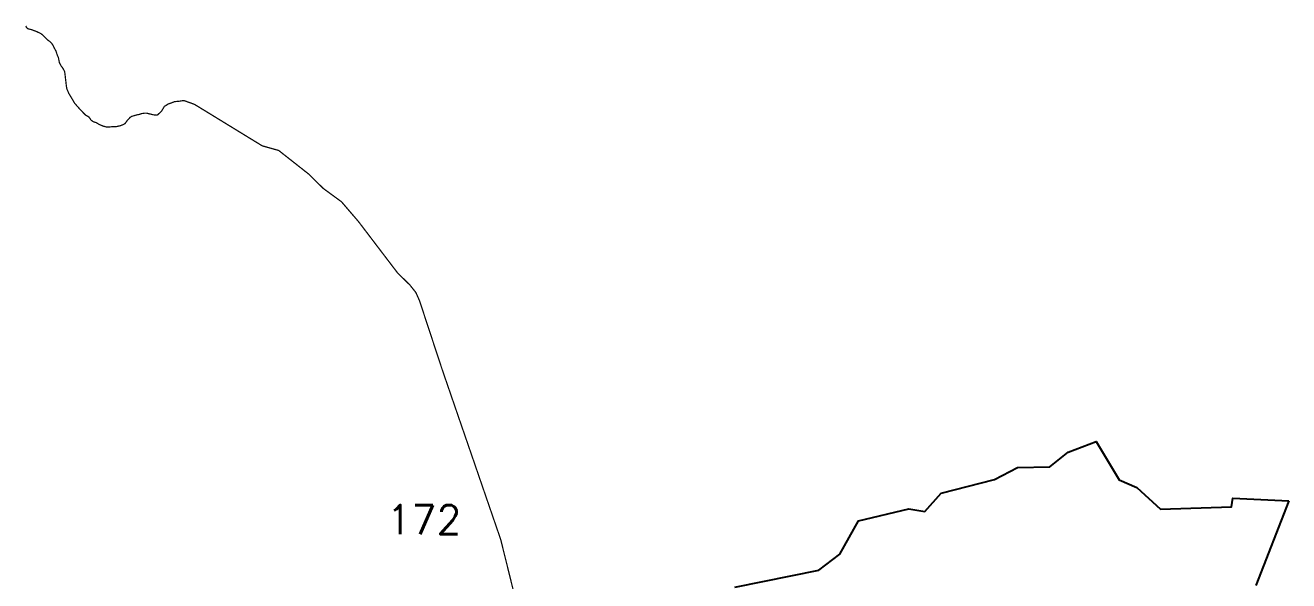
# Model space of a CAD drawing. Header units: metres. Extents: x 289015 to 292738, y 1988877 to 1992766.
# Drawn here: x 289015 to 292052, y 1991431 to 1992766 of the extents above; entities that cross this region are included whole.
import ezdxf

# ---------------------------------------------------------------- set-up
doc = ezdxf.new("R2010")
doc.units = ezdxf.units.M
doc.header["$MEASUREMENT"] = 0
doc.layers.add('NATURALLY PROTECTED', color=3, linetype='Continuous')
doc.layers.add('village', color=3, linetype='Continuous')
doc.styles.get("Standard").update_dxf_attribs({"font": 'simplex.shx'})

msp = doc.modelspace()

# ---------------------------------------------------------------- linework, layer by layer
at = {"color": 6, "flags": 128}
msp.add_lwpolyline([(291177.3, 1991597.6), (291216.3, 1991641.6)], dxfattribs=at)
at = {"layer": 'NATURALLY PROTECTED', "const_width": 3, "flags": 128}
msp.add_lwpolyline([(289016.4, 1992764.8), (289017.6, 1992761.3), (289021.5, 1992757.8), (289025, 1992757), (289030.4, 1992755.6), (289035.4, 1992753.7), (289041.4, 1992751.5), (289046.8, 1992749), (289052.7, 1992746.3), (289057.8, 1992741.9), (289061.4, 1992738.2), (289068.7, 1992731.1), (289074.8, 1992726.6), (289079, 1992722), (289081.6, 1992717.9), (289085.1, 1992710.7), (289089, 1992703.8), (289091.1, 1992696.5), (289094.6, 1992688.3), (289096.9, 1992676.5), (289101.4, 1992668.1), (289105.3, 1992663.1), (289109.6, 1992654.7), (289110.8, 1992645.3), (289113.7, 1992620), (289114.8, 1992613.6), (289117.6, 1992607.2), (289119.4, 1992602.8), (289125.7, 1992592.3), (289133.7, 1992578.8), (289143.5, 1992567.6), (289150.3, 1992560.2), (289160, 1992550.3), (289167.2, 1992546.4), (289169.9, 1992543.3), (289172.7, 1992538.6), (289178.4, 1992534.5), (289185.2, 1992532.4), (289192.3, 1992528.1), (289201.9, 1992524), (289209.3, 1992522), (289218.4, 1992522), (289227.1, 1992522.7), (289233.6, 1992522.7), (289243.6, 1992524.9), (289249.8, 1992527.4), (289254.7, 1992530), (289260.6, 1992538.2), (289264.4, 1992541.9), (289266.5, 1992544.7), (289270.7, 1992547.2), (289278.7, 1992549.8), (289289.3, 1992552.2), (289295.3, 1992554.1), (289301.4, 1992555), (289306.6, 1992555), (289315.5, 1992552.9), (289323, 1992551.1), (289329.7, 1992550.2), (289333.1, 1992551), (289335.4, 1992553.2), (289342.9, 1992560.4), (289346.7, 1992566.9), (289349.3, 1992571.5), (289353.8, 1992574), (289358.4, 1992577.1), (289365.8, 1992579.5), (289374, 1992582.8), (289384.9, 1992583.7), (289395.9, 1992585.5), (289421.5, 1992576.3), (289446.1, 1992561.3), (289550.7, 1992497.2), (289584.5, 1992476.5), (289607, 1992470.2), (289624.1, 1992465.4), (289640.6, 1992452.4), (289695.6, 1992409.1), (289731.4, 1992374), (289775, 1992342.1), (289815.8, 1992294.6), (289873.7, 1992218.5), (289909.3, 1992171.8), (289922, 1992159.2), (289939.5, 1992142), (289953.9, 1992123.8), (289962.6, 1992104.3), (290016.6, 1991940.2), (290062.2, 1991807.7), (290088.9, 1991730.3), (290121, 1991637), (290142.6, 1991574.3), (290157.8, 1991530.2), (290175.3, 1991459.5), (290203.1, 1991347.1)], dxfattribs=at)
at = {"layer": 'village', "color": 6}
for points in [[(291216.3, 1991641.6, 0), (291344.5, 1991674.6, 0), (291400.1, 1991703.4, 0), (291478, 1991704.9, 0), (291522.1, 1991740.4, 0), (291588.8, 1991765.5, 0), (291644.8, 1991673.9, 0), (291687.2, 1991655.1, 0), (291743.4, 1991603.5, 0), (291914.5, 1991609.1, 0), (291917.5, 1991629.4, 0), (292052, 1991623.5, 0)], [(292052, 1991623.5, 0), (291973.2, 1991419.6, 0)], [(290720.5, 1991416.1, 0), (290922.5, 1991456.7, 0), (290973.1, 1991495.1, 0), (291018, 1991575, 0), (291139.1, 1991603.8, 0), (291177.3, 1991597.6, 0)]]:
    msp.add_polyline3d(points, dxfattribs=at)

# ---------------------------------------------------------------- texts
at = {"insert": (289883.3, 1991613.2), "char_height": 70, "attachment_point": 1}
msp.add_mtext_dynamic_manual_height_columns('172', width=95.172, gutter_width=1, heights=[0], dxfattribs=at)

doc.saveas('drawing.dxf')
